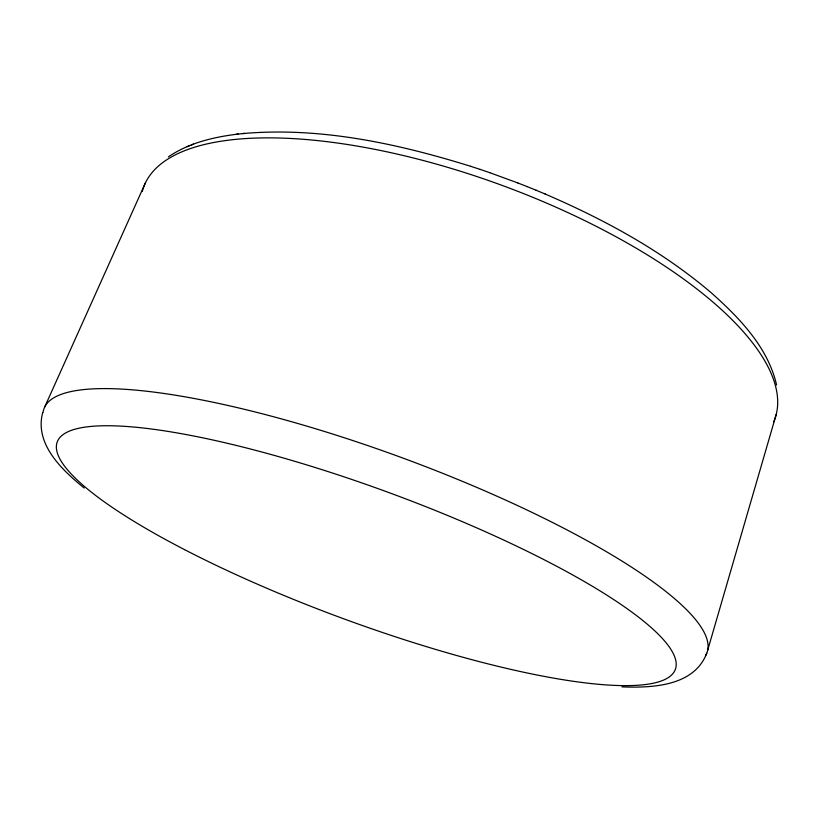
<?xml version="1.0" encoding="UTF-8"?>
<svg xmlns="http://www.w3.org/2000/svg" width="819" height="819" viewBox="0 0 819 819"><rect width="100%" height="100%" fill="white"/><g stroke="black" fill="none" stroke-linecap="round" stroke-linejoin="round"><path stroke-width="1.23" d="M42.731 412.469C34.183 444.103 62.121 470.045 84.183 488.032M707.616 650.45L776.207 414.455M706.736 653.245C694.031 686.424 652.057 687.98 621.979 686.885M44.646 407.135L145.229 183.282M168.417 156.869C188.943 142.813 213.892 136.968 238.268 134.07M191.38 144.973L193.468 144.154M186.998 146.714L189.107 145.884M242.516 133.599C319.953 126.689 397.44 143.52 471.017 166.411M236.22 134.296L244.523 133.384M470.73 166.318L480.395 169.482M480.19 169.42L489.772 172.676M489.639 172.635L517.813 182.944M517.71 182.903L527.108 186.589M526.934 186.517L536.343 190.336M545.178 194.042C604.524 219.584 662.141 250.88 711.476 292.977C739.496 317.997 767.925 347.215 776.596 385.022M536.087 190.233L545.505 194.175M43.079 412.346A353.224 77.57 20.2 0 1 401.423 457.524A353.224 77.57 20.2 0 1 705.517 655.65M142.26 191.544A336.22 125.276 20.2 0 1 500.214 184.705A336.22 125.276 20.2 0 1 773.638 421.939M184.521 549.621A329.31 67.025 20.2 0 0 674.559 671.13A329.31 67.025 20.2 0 0 239.752 446.294A329.31 67.025 20.2 0 0 184.521 549.621"/></g></svg>
